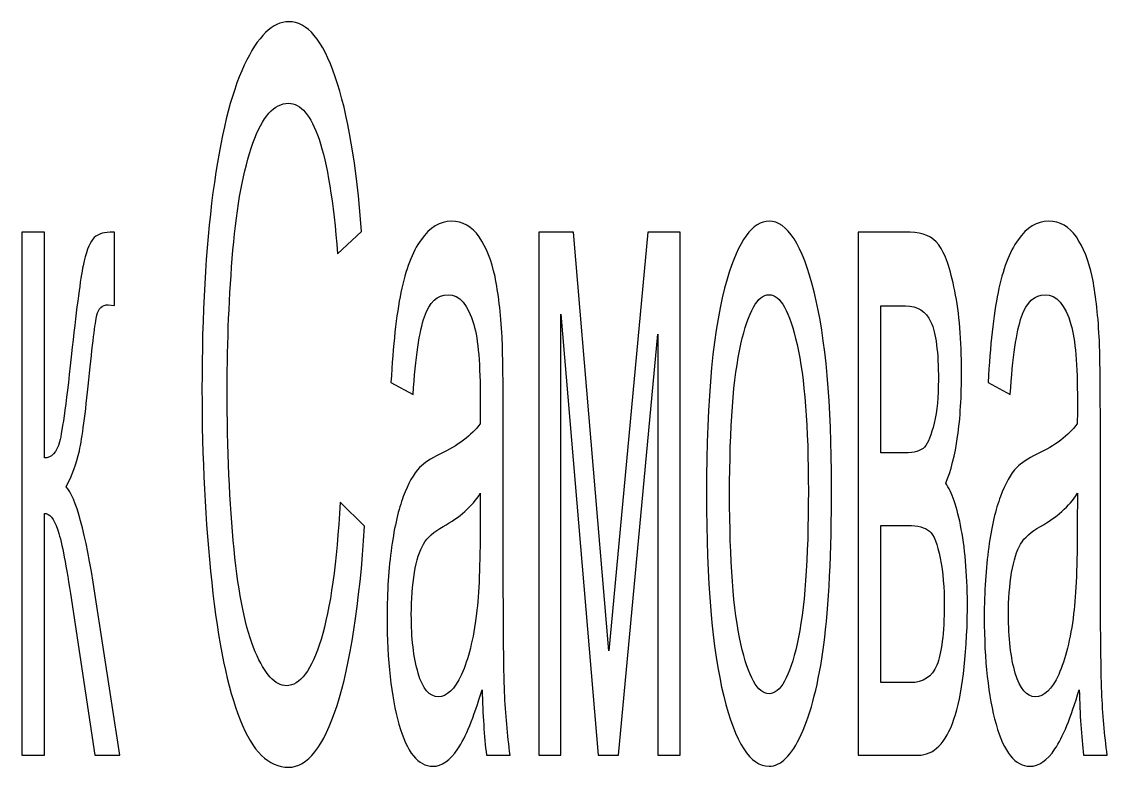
# Model space of a CAD drawing. Header units: centimetres. Extents: x -43 to 259, y -127 to -6.
# Drawn here: x 56.19 to 83.43, y -25.16 to -6.46 of the extents above; entities that cross this region are included whole.
import ezdxf

# ---------------------------------------------------------------- set-up
doc = ezdxf.new("R2010")
doc.units = ezdxf.units.CM
doc.header["$MEASUREMENT"] = 0
doc.layers.add('layer 1', color=7, linetype='Continuous')

msp = doc.modelspace()

# ---------------------------------------------------------------- linework, layer by layer
at = {"layer": 'layer 1', "color": 250}
for points, knots in [([(64.17813, -18.50538), (64.17813, -18.50538), (64.79174, -19.11183), (64.79174, -19.11183), (64.79174, -19.11183), (64.66364, -21.0786), (64.43326, -22.57369), (64.10062, -23.60551), (64.10062, -23.60551), (63.76798, -24.63732), (63.36106, -25.15534), (62.87987, -25.15534), (62.87987, -25.15534), (62.38252, -25.15534), (61.97775, -24.75946), (61.66556, -23.96348), (61.66556, -23.96348), (61.35338, -23.17172), (61.11655, -22.02198), (60.95399, -20.51847), (60.95399, -20.51847), (60.79144, -19.01076), (60.70962, -17.39775), (60.70962, -15.67104), (60.70962, -15.67104), (60.70962, -13.7885), (60.80113, -12.14601), (60.98521, -10.74358), (60.98521, -10.74358), (61.16929, -9.34115), (61.43089, -8.27564), (61.76999, -7.54705), (61.76999, -7.54705), (62.10908, -6.81846), (62.48263, -6.45627), (62.88955, -6.45627), (62.88955, -6.45627), (63.35245, -6.45627), (63.74107, -6.91532), (64.05541, -7.83764), (64.05541, -7.83764), (64.37083, -8.75996), (64.59044, -10.05289), (64.71424, -11.72065), (64.71424, -11.72065), (64.71424, -11.72065), (64.11354, -12.27657), (64.11354, -12.27657), (64.11354, -12.27657), (64.00697, -10.96258), (63.85087, -10.00236), (63.64742, -9.40432), (63.64742, -9.40432), (63.44395, -8.80208), (63.18775, -8.50306), (62.87879, -8.50306), (62.87879, -8.50306), (62.52462, -8.50306), (62.2275, -8.83577), (61.98959, -9.50119), (61.98959, -9.50119), (61.75168, -10.1666), (61.58375, -11.06365), (61.48794, -12.18391), (61.48794, -12.18391), (61.39105, -13.30838), (61.34261, -14.46655), (61.34261, -15.6584), (61.34261, -15.6584), (61.34261, -17.1956), (61.39967, -18.53907), (61.51378, -19.6846), (61.51378, -19.6846), (61.62789, -20.83434), (61.80551, -21.68927), (62.04665, -22.25782), (62.04665, -22.25782), (62.28779, -22.82638), (62.5483, -23.10855), (62.82927, -23.10855), (62.82927, -23.10855), (63.1716, -23.10855), (63.4601, -22.72109), (63.69694, -21.95039), (63.69694, -21.95039), (63.93377, -21.17547), (64.09417, -20.02994), (64.17813, -18.50538)], [0, 0, 0, 0, 0.04347826, 0.04347826, 0.04347826, 0.04347826, 0.08695652, 0.08695652, 0.08695652, 0.08695652, 0.13043478, 0.13043478, 0.13043478, 0.13043478, 0.17391304, 0.17391304, 0.17391304, 0.17391304, 0.2173913, 0.2173913, 0.2173913, 0.2173913, 0.26086957, 0.26086957, 0.26086957, 0.26086957, 0.30434783, 0.30434783, 0.30434783, 0.30434783, 0.34782609, 0.34782609, 0.34782609, 0.34782609, 0.39130435, 0.39130435, 0.39130435, 0.39130435, 0.43478261, 0.43478261, 0.43478261, 0.43478261, 0.47826087, 0.47826087, 0.47826087, 0.47826087, 0.52173913, 0.52173913, 0.52173913, 0.52173913, 0.56521739, 0.56521739, 0.56521739, 0.56521739, 0.60869565, 0.60869565, 0.60869565, 0.60869565, 0.65217391, 0.65217391, 0.65217391, 0.65217391, 0.69565217, 0.69565217, 0.69565217, 0.69565217, 0.73913043, 0.73913043, 0.73913043, 0.73913043, 0.7826087, 0.7826087, 0.7826087, 0.7826087, 0.82608696, 0.82608696, 0.82608696, 0.82608696, 0.86956522, 0.86956522, 0.86956522, 0.86956522, 0.91304348, 0.91304348, 0.91304348, 0.91304348, 1, 1, 1, 1]), ([(67.73922, -23.20962), (67.52823, -23.91295), (67.32477, -24.40569), (67.12992, -24.69628), (67.12992, -24.69628), (66.93507, -24.98688), (66.72623, -25.13007), (66.50231, -25.13007), (66.50231, -25.13007), (66.13415, -25.13007), (65.85103, -24.78051), (65.65295, -24.07719), (65.65295, -24.07719), (65.45487, -23.37808), (65.35583, -22.48103), (65.35583, -21.39026), (65.35583, -21.39026), (65.35583, -20.75011), (65.39351, -20.16471), (65.46779, -19.63406), (65.46779, -19.63406), (65.54315, -19.10341), (65.64111, -18.68226), (65.76168, -18.36219), (65.76168, -18.36219), (65.88332, -18.04211), (66.01896, -17.79784), (66.17075, -17.6336), (66.17075, -17.6336), (66.28271, -17.51989), (66.45172, -17.41039), (66.67671, -17.30089), (66.67671, -17.30089), (67.1353, -17.09031), (67.4744, -16.83341), (67.69078, -16.53861), (67.69078, -16.53861), (67.69293, -16.23538), (67.69401, -16.04165), (67.69401, -15.96163), (67.69401, -15.96163), (67.69401, -15.06037), (67.64018, -14.42443), (67.53253, -14.05382), (67.53253, -14.05382), (67.38721, -13.55265), (67.17083, -13.30417), (66.88448, -13.30417), (66.88448, -13.30417), (66.61642, -13.30417), (66.41835, -13.48948), (66.29132, -13.85588), (66.29132, -13.85588), (66.16321, -14.22228), (66.06956, -14.87085), (66.0082, -15.8058), (66.0082, -15.8058), (66.0082, -15.8058), (65.45272, -15.50258), (65.45272, -15.50258), (65.45272, -15.50258), (65.50332, -14.57183), (65.58621, -13.81798), (65.70247, -13.24521), (65.70247, -13.24521), (65.81873, -12.67245), (65.98667, -12.23445), (66.20628, -11.9228), (66.20628, -11.9228), (66.42481, -11.61536), (66.67994, -11.45953), (66.96844, -11.45953), (66.96844, -11.45953), (67.25479, -11.45953), (67.4884, -11.59009), (67.66817, -11.85542), (67.66817, -11.85542), (67.84687, -12.12074), (67.97928, -12.44924), (68.06325, -12.84933), (68.06325, -12.84933), (68.14722, -13.24942), (68.20643, -13.7548), (68.24088, -14.36547), (68.24088, -14.36547), (68.25917, -14.74451), (68.26887, -15.42677), (68.26887, -16.40805), (68.26887, -16.40805), (68.26887, -16.40805), (68.26887, -19.3561), (68.26887, -19.3561), (68.26887, -19.3561), (68.26887, -21.41552), (68.2807, -22.71688), (68.30439, -23.26859), (68.30439, -23.26859), (68.327, -23.82029), (68.37436, -24.34673), (68.44326, -24.85211), (68.44326, -24.85211), (68.44326, -24.85211), (67.84903, -24.85211), (67.84903, -24.85211), (67.84903, -24.85211), (67.79197, -24.38463), (67.75537, -23.83714), (67.73922, -23.20962)], [0, 0, 0, 0, 0.03571429, 0.03571429, 0.03571429, 0.03571429, 0.07142857, 0.07142857, 0.07142857, 0.07142857, 0.10714286, 0.10714286, 0.10714286, 0.10714286, 0.14285714, 0.14285714, 0.14285714, 0.14285714, 0.17857143, 0.17857143, 0.17857143, 0.17857143, 0.21428571, 0.21428571, 0.21428571, 0.21428571, 0.25, 0.25, 0.25, 0.25, 0.28571429, 0.28571429, 0.28571429, 0.28571429, 0.32142857, 0.32142857, 0.32142857, 0.32142857, 0.35714286, 0.35714286, 0.35714286, 0.35714286, 0.39285714, 0.39285714, 0.39285714, 0.39285714, 0.42857143, 0.42857143, 0.42857143, 0.42857143, 0.46428571, 0.46428571, 0.46428571, 0.46428571, 0.5, 0.5, 0.5, 0.5, 0.53571429, 0.53571429, 0.53571429, 0.53571429, 0.57142857, 0.57142857, 0.57142857, 0.57142857, 0.60714286, 0.60714286, 0.60714286, 0.60714286, 0.64285714, 0.64285714, 0.64285714, 0.64285714, 0.67857143, 0.67857143, 0.67857143, 0.67857143, 0.71428571, 0.71428571, 0.71428571, 0.71428571, 0.75, 0.75, 0.75, 0.75, 0.78571429, 0.78571429, 0.78571429, 0.78571429, 0.82142857, 0.82142857, 0.82142857, 0.82142857, 0.85714286, 0.85714286, 0.85714286, 0.85714286, 0.89285714, 0.89285714, 0.89285714, 0.89285714, 0.92857143, 0.92857143, 0.92857143, 0.92857143, 1, 1, 1, 1]), ([(73.36936, -18.2948), (73.36936, -15.87319), (73.5416, -14.07909), (73.88716, -12.9125), (73.88716, -12.9125), (74.17459, -11.94386), (74.5266, -11.45953), (74.94106, -11.45953), (74.94106, -11.45953), (75.40073, -11.45953), (75.77751, -12.04914), (76.07031, -13.22837), (76.07031, -13.22837), (76.36205, -14.40337), (76.50846, -16.03323), (76.50846, -18.1095), (76.50846, -18.1095), (76.50846, -19.7941), (76.44387, -21.11651), (76.31468, -22.08094), (76.31468, -22.08094), (76.1855, -23.04538), (75.99711, -23.79502), (75.74952, -24.32988), (75.74952, -24.32988), (75.503, -24.86474), (75.23279, -25.13007), (74.94106, -25.13007), (74.94106, -25.13007), (74.4717, -25.13007), (74.09277, -24.54467), (73.80319, -23.36966), (73.80319, -23.36966), (73.51361, -22.19465), (73.36936, -20.50163), (73.36936, -18.2948)], [0, 0, 0, 0, 0.1, 0.1, 0.1, 0.1, 0.2, 0.2, 0.2, 0.2, 0.3, 0.3, 0.3, 0.3, 0.4, 0.4, 0.4, 0.4, 0.5, 0.5, 0.5, 0.5, 0.6, 0.6, 0.6, 0.6, 0.7, 0.7, 0.7, 0.7, 0.8, 0.8, 0.8, 0.8, 1, 1, 1, 1]), ([(82.72421, -23.20962), (82.51322, -23.91295), (82.30976, -24.40569), (82.11491, -24.69628), (82.11491, -24.69628), (81.92006, -24.98688), (81.71122, -25.13007), (81.4873, -25.13007), (81.4873, -25.13007), (81.11914, -25.13007), (80.83602, -24.78051), (80.63794, -24.07719), (80.63794, -24.07719), (80.43986, -23.37808), (80.34082, -22.48103), (80.34082, -21.39026), (80.34082, -21.39026), (80.34082, -20.75011), (80.3785, -20.16471), (80.45278, -19.63406), (80.45278, -19.63406), (80.52814, -19.10341), (80.6261, -18.68226), (80.74667, -18.36219), (80.74667, -18.36219), (80.86831, -18.04211), (81.00395, -17.79784), (81.15574, -17.6336), (81.15574, -17.6336), (81.2677, -17.51989), (81.43671, -17.41039), (81.6617, -17.30089), (81.6617, -17.30089), (82.12029, -17.09031), (82.45939, -16.83341), (82.67577, -16.53861), (82.67577, -16.53861), (82.67792, -16.23538), (82.679, -16.04165), (82.679, -15.96163), (82.679, -15.96163), (82.679, -15.06037), (82.62517, -14.42443), (82.51752, -14.05382), (82.51752, -14.05382), (82.37219, -13.55265), (82.15582, -13.30417), (81.86947, -13.30417), (81.86947, -13.30417), (81.60141, -13.30417), (81.40334, -13.48948), (81.27631, -13.85588), (81.27631, -13.85588), (81.1482, -14.22228), (81.05455, -14.87085), (80.99319, -15.8058), (80.99319, -15.8058), (80.99319, -15.8058), (80.43771, -15.50258), (80.43771, -15.50258), (80.43771, -15.50258), (80.48831, -14.57183), (80.5712, -13.81798), (80.68746, -13.24521), (80.68746, -13.24521), (80.80372, -12.67245), (80.97166, -12.23445), (81.19126, -11.9228), (81.19126, -11.9228), (81.4098, -11.61536), (81.66493, -11.45953), (81.95343, -11.45953), (81.95343, -11.45953), (82.23978, -11.45953), (82.47339, -11.59009), (82.65316, -11.85542), (82.65316, -11.85542), (82.83186, -12.12074), (82.96427, -12.44924), (83.04824, -12.84933), (83.04824, -12.84933), (83.13221, -13.24942), (83.19142, -13.7548), (83.22587, -14.36547), (83.22587, -14.36547), (83.24416, -14.74451), (83.25385, -15.42677), (83.25385, -16.40805), (83.25385, -16.40805), (83.25385, -16.40805), (83.25385, -19.3561), (83.25385, -19.3561), (83.25385, -19.3561), (83.25385, -21.41552), (83.26569, -22.71688), (83.28938, -23.26859), (83.28938, -23.26859), (83.31199, -23.82029), (83.35935, -24.34673), (83.42825, -24.85211), (83.42825, -24.85211), (83.42825, -24.85211), (82.83402, -24.85211), (82.83402, -24.85211), (82.83402, -24.85211), (82.77696, -24.38463), (82.74036, -23.83714), (82.72421, -23.20962)], [0, 0, 0, 0, 0.03571429, 0.03571429, 0.03571429, 0.03571429, 0.07142857, 0.07142857, 0.07142857, 0.07142857, 0.10714286, 0.10714286, 0.10714286, 0.10714286, 0.14285714, 0.14285714, 0.14285714, 0.14285714, 0.17857143, 0.17857143, 0.17857143, 0.17857143, 0.21428571, 0.21428571, 0.21428571, 0.21428571, 0.25, 0.25, 0.25, 0.25, 0.28571429, 0.28571429, 0.28571429, 0.28571429, 0.32142857, 0.32142857, 0.32142857, 0.32142857, 0.35714286, 0.35714286, 0.35714286, 0.35714286, 0.39285714, 0.39285714, 0.39285714, 0.39285714, 0.42857143, 0.42857143, 0.42857143, 0.42857143, 0.46428571, 0.46428571, 0.46428571, 0.46428571, 0.5, 0.5, 0.5, 0.5, 0.53571429, 0.53571429, 0.53571429, 0.53571429, 0.57142857, 0.57142857, 0.57142857, 0.57142857, 0.60714286, 0.60714286, 0.60714286, 0.60714286, 0.64285714, 0.64285714, 0.64285714, 0.64285714, 0.67857143, 0.67857143, 0.67857143, 0.67857143, 0.71428571, 0.71428571, 0.71428571, 0.71428571, 0.75, 0.75, 0.75, 0.75, 0.78571429, 0.78571429, 0.78571429, 0.78571429, 0.82142857, 0.82142857, 0.82142857, 0.82142857, 0.85714286, 0.85714286, 0.85714286, 0.85714286, 0.89285714, 0.89285714, 0.89285714, 0.89285714, 0.92857143, 0.92857143, 0.92857143, 0.92857143, 1, 1, 1, 1]), ([(56.18614, -11.73749), (56.18614, -11.73749), (56.75454, -11.73749), (56.75454, -11.73749), (56.75454, -11.73749), (56.75454, -11.73749), (56.75454, -17.39775), (56.75454, -17.39775), (56.75454, -17.39775), (56.93539, -17.39775), (57.06242, -17.26298), (57.13562, -16.98924), (57.13562, -16.98924), (57.20775, -16.7197), (57.31432, -15.93215), (57.45642, -14.62237), (57.45642, -14.62237), (57.56838, -13.58634), (57.6588, -12.90408), (57.7277, -12.57558), (57.7277, -12.57558), (57.79767, -12.24709), (57.87733, -12.02388), (57.96776, -11.91017), (57.96776, -11.91017), (58.05926, -11.79645), (58.20459, -11.73749), (58.40375, -11.73749), (58.40375, -11.73749), (58.40375, -11.73749), (58.51786, -11.73749), (58.51786, -11.73749), (58.51786, -11.73749), (58.51786, -11.73749), (58.51786, -13.5695), (58.51786, -13.5695), (58.51786, -13.5695), (58.51786, -13.5695), (58.35961, -13.55686), (58.35961, -13.55686), (58.35961, -13.55686), (58.20998, -13.55686), (58.11417, -13.6453), (58.07218, -13.81798), (58.07218, -13.81798), (58.02804, -13.99907), (57.96023, -14.53814), (57.8698, -15.43519), (57.8698, -15.43519), (57.78368, -16.29434), (57.70509, -16.88816), (57.63297, -17.21666), (57.63297, -17.21666), (57.56192, -17.54515), (57.45104, -17.84417), (57.3014, -18.11792), (57.3014, -18.11792), (57.54577, -18.37482), (57.78691, -19.26345), (58.02374, -20.78801), (58.02374, -20.78801), (58.02374, -20.78801), (58.64704, -24.85211), (58.64704, -24.85211), (58.64704, -24.85211), (58.64704, -24.85211), (58.02266, -24.85211), (58.02266, -24.85211), (58.02266, -24.85211), (58.02266, -24.85211), (57.40798, -20.80065), (57.40798, -20.80065), (57.40798, -20.80065), (57.28418, -19.9794), (57.17653, -19.44033), (57.08502, -19.17922), (57.08502, -19.17922), (56.99244, -18.9181), (56.88264, -18.78755), (56.75454, -18.78755), (56.75454, -18.78755), (56.75454, -18.78755), (56.75454, -24.85211), (56.75454, -24.85211), (56.75454, -24.85211), (56.75454, -24.85211), (56.18614, -24.85211), (56.18614, -24.85211), (56.18614, -24.85211), (56.18614, -24.85211), (56.18614, -11.73749), (56.18614, -11.73749)], [0, 0, 0, 0, 0.04166667, 0.04166667, 0.04166667, 0.04166667, 0.08333333, 0.08333333, 0.08333333, 0.08333333, 0.125, 0.125, 0.125, 0.125, 0.16666667, 0.16666667, 0.16666667, 0.16666667, 0.20833333, 0.20833333, 0.20833333, 0.20833333, 0.25, 0.25, 0.25, 0.25, 0.29166667, 0.29166667, 0.29166667, 0.29166667, 0.33333333, 0.33333333, 0.33333333, 0.33333333, 0.375, 0.375, 0.375, 0.375, 0.41666667, 0.41666667, 0.41666667, 0.41666667, 0.45833333, 0.45833333, 0.45833333, 0.45833333, 0.5, 0.5, 0.5, 0.5, 0.54166667, 0.54166667, 0.54166667, 0.54166667, 0.58333333, 0.58333333, 0.58333333, 0.58333333, 0.625, 0.625, 0.625, 0.625, 0.66666667, 0.66666667, 0.66666667, 0.66666667, 0.70833333, 0.70833333, 0.70833333, 0.70833333, 0.75, 0.75, 0.75, 0.75, 0.79166667, 0.79166667, 0.79166667, 0.79166667, 0.83333333, 0.83333333, 0.83333333, 0.83333333, 0.875, 0.875, 0.875, 0.875, 0.91666667, 0.91666667, 0.91666667, 0.91666667, 1, 1, 1, 1]), ([(69.16129, -11.73749), (69.16129, -11.73749), (70.03541, -11.73749), (70.03541, -11.73749), (70.03541, -11.73749), (70.03541, -11.73749), (70.92138, -22.23256), (70.92138, -22.23256), (70.92138, -22.23256), (70.92138, -22.23256), (71.90208, -11.73749), (71.90208, -11.73749), (71.90208, -11.73749), (71.90208, -11.73749), (72.71377, -11.73749), (72.71377, -11.73749), (72.71377, -11.73749), (72.71377, -11.73749), (72.71377, -24.85211), (72.71377, -24.85211), (72.71377, -24.85211), (72.71377, -24.85211), (72.14537, -24.85211), (72.14537, -24.85211), (72.14537, -24.85211), (72.14537, -24.85211), (72.14537, -14.29388), (72.14537, -14.29388), (72.14537, -14.29388), (72.14537, -14.29388), (71.15821, -24.85211), (71.15821, -24.85211), (71.15821, -24.85211), (71.15821, -24.85211), (70.6501, -24.85211), (70.6501, -24.85211), (70.6501, -24.85211), (70.6501, -24.85211), (69.71677, -13.7885), (69.71677, -13.7885), (69.71677, -13.7885), (69.71677, -13.7885), (69.71677, -24.85211), (69.71677, -24.85211), (69.71677, -24.85211), (69.71677, -24.85211), (69.16129, -24.85211), (69.16129, -24.85211), (69.16129, -24.85211), (69.16129, -24.85211), (69.16129, -11.73749), (69.16129, -11.73749)], [0, 0, 0, 0, 0.07142857, 0.07142857, 0.07142857, 0.07142857, 0.14285714, 0.14285714, 0.14285714, 0.14285714, 0.21428571, 0.21428571, 0.21428571, 0.21428571, 0.28571429, 0.28571429, 0.28571429, 0.28571429, 0.35714286, 0.35714286, 0.35714286, 0.35714286, 0.42857143, 0.42857143, 0.42857143, 0.42857143, 0.5, 0.5, 0.5, 0.5, 0.57142857, 0.57142857, 0.57142857, 0.57142857, 0.64285714, 0.64285714, 0.64285714, 0.64285714, 0.71428571, 0.71428571, 0.71428571, 0.71428571, 0.78571429, 0.78571429, 0.78571429, 0.78571429, 0.85714286, 0.85714286, 0.85714286, 0.85714286, 1, 1, 1, 1]), ([(77.17481, -11.73749), (77.17481, -11.73749), (78.48277, -11.73749), (78.48277, -11.73749), (78.48277, -11.73749), (78.80357, -11.73749), (79.04255, -11.84278), (79.19972, -12.05336), (79.19972, -12.05336), (79.35582, -12.26393), (79.49038, -12.64718), (79.60234, -13.20731), (79.60234, -13.20731), (79.71537, -13.77165), (79.77135, -14.44128), (79.77135, -15.22462), (79.77135, -15.22462), (79.77135, -15.85213), (79.73798, -16.39963), (79.67231, -16.86289), (79.67231, -16.86289), (79.60557, -17.33037), (79.50653, -17.72204), (79.37304, -18.03369), (79.37304, -18.03369), (79.53021, -18.24005), (79.66047, -18.6233), (79.76489, -19.18764), (79.76489, -19.18764), (79.86824, -19.74777), (79.91991, -20.4174), (79.91991, -21.1881), (79.91991, -21.1881), (79.89946, -22.4305), (79.78535, -23.35282), (79.57973, -23.95085), (79.57973, -23.95085), (79.37412, -24.55309), (79.07485, -24.85211), (78.683, -24.85211), (78.683, -24.85211), (78.683, -24.85211), (77.17481, -24.85211), (77.17481, -24.85211), (77.17481, -24.85211), (77.17481, -24.85211), (77.17481, -11.73749), (77.17481, -11.73749)], [0, 0, 0, 0, 0.07692308, 0.07692308, 0.07692308, 0.07692308, 0.15384615, 0.15384615, 0.15384615, 0.15384615, 0.23076923, 0.23076923, 0.23076923, 0.23076923, 0.30769231, 0.30769231, 0.30769231, 0.30769231, 0.38461538, 0.38461538, 0.38461538, 0.38461538, 0.46153846, 0.46153846, 0.46153846, 0.46153846, 0.53846154, 0.53846154, 0.53846154, 0.53846154, 0.61538462, 0.61538462, 0.61538462, 0.61538462, 0.69230769, 0.69230769, 0.69230769, 0.69230769, 0.76923077, 0.76923077, 0.76923077, 0.76923077, 0.84615385, 0.84615385, 0.84615385, 0.84615385, 1, 1, 1, 1]), ([(73.95067, -18.29901), (73.95067, -19.97519), (74.04433, -21.23022), (74.23164, -22.05988), (74.23164, -22.05988), (74.42003, -22.89376), (74.65578, -23.3107), (74.94106, -23.3107), (74.94106, -23.3107), (75.2231, -23.3107), (75.45778, -22.89376), (75.64617, -22.05567), (75.64617, -22.05567), (75.83348, -21.21758), (75.92714, -19.9415), (75.92714, -18.22742), (75.92714, -18.22742), (75.92714, -16.6102), (75.83241, -15.38465), (75.64402, -14.55499), (75.64402, -14.55499), (75.45563, -13.72111), (75.22095, -13.30417), (74.94106, -13.30417), (74.94106, -13.30417), (74.65578, -13.30417), (74.42003, -13.7169), (74.23164, -14.54657), (74.23164, -14.54657), (74.04433, -15.37623), (73.95067, -16.62705), (73.95067, -18.29901)], [0, 0, 0, 0, 0.11111111, 0.11111111, 0.11111111, 0.11111111, 0.22222222, 0.22222222, 0.22222222, 0.22222222, 0.33333333, 0.33333333, 0.33333333, 0.33333333, 0.44444444, 0.44444444, 0.44444444, 0.44444444, 0.55555556, 0.55555556, 0.55555556, 0.55555556, 0.66666667, 0.66666667, 0.66666667, 0.66666667, 0.77777778, 0.77777778, 0.77777778, 0.77777778, 1, 1, 1, 1]), ([(77.74321, -17.27141), (77.74321, -17.27141), (78.34605, -17.27141), (78.34605, -17.27141), (78.34605, -17.27141), (78.58611, -17.27141), (78.7519, -17.22087), (78.84125, -17.124), (78.84125, -17.124), (78.93168, -17.02293), (79.01241, -16.82499), (79.08346, -16.52176), (79.08346, -16.52176), (79.15451, -16.22274), (79.19004, -15.86055), (79.19004, -15.4394), (79.19004, -15.4394), (79.19004, -14.74451), (79.1276, -14.26439), (79.0038, -13.99065), (79.0038, -13.99065), (78.87892, -13.7169), (78.66578, -13.58213), (78.36435, -13.58213), (78.36435, -13.58213), (78.36435, -13.58213), (77.74321, -13.58213), (77.74321, -13.58213), (77.74321, -13.58213), (77.74321, -13.58213), (77.74321, -17.27141), (77.74321, -17.27141)], [0, 0, 0, 0, 0.11111111, 0.11111111, 0.11111111, 0.11111111, 0.22222222, 0.22222222, 0.22222222, 0.22222222, 0.33333333, 0.33333333, 0.33333333, 0.33333333, 0.44444444, 0.44444444, 0.44444444, 0.44444444, 0.55555556, 0.55555556, 0.55555556, 0.55555556, 0.66666667, 0.66666667, 0.66666667, 0.66666667, 0.77777778, 0.77777778, 0.77777778, 0.77777778, 1, 1, 1, 1]), ([(67.69401, -18.28217), (67.48732, -18.61066), (67.17729, -18.88862), (66.76391, -19.11604), (66.76391, -19.11604), (66.52923, -19.2466), (66.36345, -19.394), (66.26656, -19.55825), (66.26656, -19.55825), (66.16967, -19.7225), (66.0954, -19.96256), (66.04265, -20.27421), (66.04265, -20.27421), (65.9899, -20.59007), (65.96298, -20.93962), (65.96298, -21.32708), (65.96298, -21.32708), (65.96298, -21.91248), (66.02004, -22.40523), (66.13523, -22.7969), (66.13523, -22.7969), (66.25041, -23.18857), (66.41835, -23.38651), (66.63903, -23.38651), (66.63903, -23.38651), (66.85756, -23.38651), (67.05241, -23.2012), (67.22358, -22.82638), (67.22358, -22.82638), (67.39366, -22.45577), (67.51961, -21.94617), (67.59928, -21.30181), (67.59928, -21.30181), (67.66064, -20.80065), (67.69078, -20.06363), (67.69078, -19.09078), (67.69078, -19.09078), (67.69078, -19.09078), (67.69401, -18.28217), (67.69401, -18.28217)], [0, 0, 0, 0, 0.09090909, 0.09090909, 0.09090909, 0.09090909, 0.18181818, 0.18181818, 0.18181818, 0.18181818, 0.27272727, 0.27272727, 0.27272727, 0.27272727, 0.36363636, 0.36363636, 0.36363636, 0.36363636, 0.45454545, 0.45454545, 0.45454545, 0.45454545, 0.54545455, 0.54545455, 0.54545455, 0.54545455, 0.63636364, 0.63636364, 0.63636364, 0.63636364, 0.72727273, 0.72727273, 0.72727273, 0.72727273, 0.81818182, 0.81818182, 0.81818182, 0.81818182, 1, 1, 1, 1]), ([(82.679, -18.28217), (82.47231, -18.61066), (82.16228, -18.88862), (81.7489, -19.11604), (81.7489, -19.11604), (81.51422, -19.2466), (81.34844, -19.394), (81.25155, -19.55825), (81.25155, -19.55825), (81.15466, -19.7225), (81.08039, -19.96256), (81.02764, -20.27421), (81.02764, -20.27421), (80.97489, -20.59007), (80.94797, -20.93962), (80.94797, -21.32708), (80.94797, -21.32708), (80.94797, -21.91248), (81.00503, -22.40523), (81.12022, -22.7969), (81.12022, -22.7969), (81.2354, -23.18857), (81.40334, -23.38651), (81.62402, -23.38651), (81.62402, -23.38651), (81.84255, -23.38651), (82.0374, -23.2012), (82.20857, -22.82638), (82.20857, -22.82638), (82.37865, -22.45577), (82.5046, -21.94617), (82.58427, -21.30181), (82.58427, -21.30181), (82.64563, -20.80065), (82.67577, -20.06363), (82.67577, -19.09078), (82.67577, -19.09078), (82.67577, -19.09078), (82.679, -18.28217), (82.679, -18.28217)], [0, 0, 0, 0, 0.09090909, 0.09090909, 0.09090909, 0.09090909, 0.18181818, 0.18181818, 0.18181818, 0.18181818, 0.27272727, 0.27272727, 0.27272727, 0.27272727, 0.36363636, 0.36363636, 0.36363636, 0.36363636, 0.45454545, 0.45454545, 0.45454545, 0.45454545, 0.54545455, 0.54545455, 0.54545455, 0.54545455, 0.63636364, 0.63636364, 0.63636364, 0.63636364, 0.72727273, 0.72727273, 0.72727273, 0.72727273, 0.81818182, 0.81818182, 0.81818182, 0.81818182, 1, 1, 1, 1]), ([(77.74321, -23.03274), (77.74321, -23.03274), (78.48923, -23.03274), (78.48923, -23.03274), (78.48923, -23.03274), (78.81003, -23.03274), (79.03071, -22.88534), (79.15021, -22.59475), (79.15021, -22.59475), (79.2697, -22.29994), (79.33213, -21.79877), (79.33859, -21.0786), (79.33859, -21.0786), (79.33859, -20.66167), (79.30414, -20.27), (79.23525, -19.91202), (79.23525, -19.91202), (79.16528, -19.55404), (79.07485, -19.32662), (78.96397, -19.23397), (78.96397, -19.23397), (78.85309, -19.1371), (78.67439, -19.09078), (78.42894, -19.09078), (78.42894, -19.09078), (78.42894, -19.09078), (77.74321, -19.09078), (77.74321, -19.09078), (77.74321, -19.09078), (77.74321, -19.09078), (77.74321, -23.03274), (77.74321, -23.03274)], [0, 0, 0, 0, 0.11111111, 0.11111111, 0.11111111, 0.11111111, 0.22222222, 0.22222222, 0.22222222, 0.22222222, 0.33333333, 0.33333333, 0.33333333, 0.33333333, 0.44444444, 0.44444444, 0.44444444, 0.44444444, 0.55555556, 0.55555556, 0.55555556, 0.55555556, 0.66666667, 0.66666667, 0.66666667, 0.66666667, 0.77777778, 0.77777778, 0.77777778, 0.77777778, 1, 1, 1, 1])]:
    msp.add_open_spline(points, degree=3, knots=knots, dxfattribs=at)

doc.saveas('drawing.dxf')
